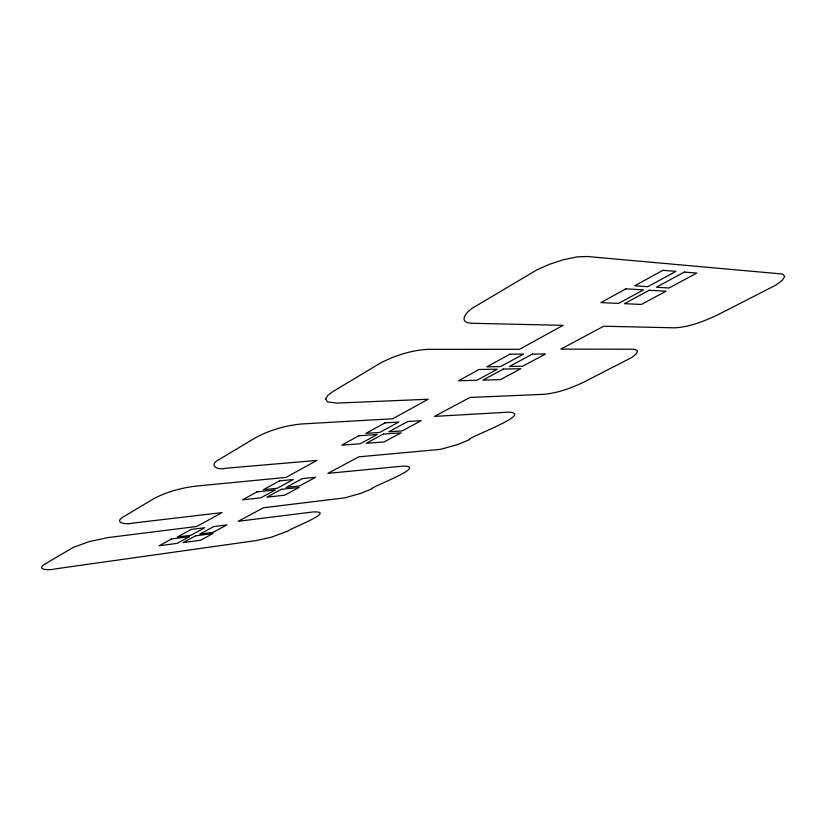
<?xml version="1.0" encoding="UTF-8"?>
<svg xmlns="http://www.w3.org/2000/svg" width="826" height="826" viewBox="0 0 826 826"><rect width="100%" height="100%" fill="white"/><g stroke="black" fill="none" stroke-linecap="round" stroke-linejoin="round"><path stroke-width="1.24" d="M325.661 398.989L327.55 401.901L336.884 403.098L428.209 399.237L392.67 418.772L301.521 423.986C285.528 425.473 269.741 430.067 255.595 437.687L219.695 459.184C207.636 464.976 217.176 470.665 226.035 468.228L316.916 460.433L286.023 477.418L195.71 486.142C181.162 487.98 166.697 491.821 153.708 498.718L123.807 516.622C112.191 523.219 127.431 524.696 132.614 523.116L221.998 512.616L196.794 526.482L108.175 537.561L89.373 541.536L73.411 547.328L43.685 564.778C35.828 570.776 52.358 570.023 55.321 568.877L256.421 540.534L271.382 537.199L288.202 530.953C288.119 529.28 338.743 510.447 312.672 511.986L238.156 521.299L263.535 507.742L344.855 497.841L361.199 493.225L371.948 488.785C368.448 487.887 429.613 465.637 402.737 466.143L327.86 473.37L358.814 456.83L440.372 449.385L457.79 444.512L469.849 439.494C462.859 439.318 535.372 413.496 508.816 412.143L434.517 416.387L469.922 397.461L543.663 394.332C557.354 393.093 570.508 388.365 582.888 382.572L631.9 357.431L636.588 353.538L637.455 350.833L635.029 349.46L632.417 349.233L560.854 349.109L603.672 326.229L674.708 327.819C689.658 327.024 703.866 321.293 717.288 315.088L776.027 285.011L782.459 280.097L784.7 276.483L783.182 274.408L780.859 273.871L587.234 256.504L577.436 256.855L563.497 259.684L549.383 264.32L537.014 269.813L476.189 305.899C468.187 309.502 455.002 323.296 473.226 323.317L563.095 325.33L519.451 349.315L428.457 349.326C411.606 350.141 395.169 355.459 380.249 363.141L332.527 391.813L327.839 395.355L325.661 398.989M171.509 538.996L159.16 545.8L177.187 543.363L189.588 536.621L171.509 538.996M256.979 491.893L242.586 499.823L260.913 497.81L275.337 489.952L256.979 491.893M358.804 435.767L341.768 445.152L360.239 443.758L377.275 434.486L358.804 435.767M479.039 369.501L458.595 380.765L476.932 380.259L497.324 369.17L479.039 369.501M625.891 288.832L600.894 302.605L618.633 303.41L643.475 289.895L625.891 288.832M191.209 529.435L177.414 537.024L190.971 535.248L204.807 527.711L191.209 529.435M279.529 480.866L263.411 489.725L277.175 488.29L293.313 479.503L279.529 480.866M384.999 422.86L365.887 433.371L379.723 432.442L398.834 422.024L384.999 422.86M509.879 354.178L486.875 366.827L500.566 366.61L523.508 354.117L509.879 354.178M662.906 270.298L634.688 285.817L647.821 286.663L675.905 271.372L662.906 270.298M195.525 535.837L183.104 542.568L200.553 540.214L213.015 533.534L195.525 535.837M281.356 489.322L266.912 497.149L284.598 495.208L299.074 487.464L281.356 489.322M383.316 434.073L366.279 443.304L384.049 441.962L401.075 432.845L383.316 434.073M503.282 369.057L482.921 380.094L500.504 379.609L520.803 368.737L503.282 369.057M649.205 290.246L624.415 303.679L641.348 304.443L665.973 291.258L649.205 290.246M213.727 526.585L199.871 534.081L213.015 532.367L226.902 524.913L213.727 526.585M302.347 478.615L286.199 487.35L299.497 485.967L315.666 477.294L302.347 478.615M407.879 421.487L388.767 431.822L402.107 430.924L421.198 420.682L407.879 421.487M532.409 354.075L509.497 366.465L522.641 366.259L545.49 354.003L532.409 354.075M684.372 272.064L656.391 287.211L668.967 288.016L696.793 273.086L684.372 272.064"/></g></svg>
